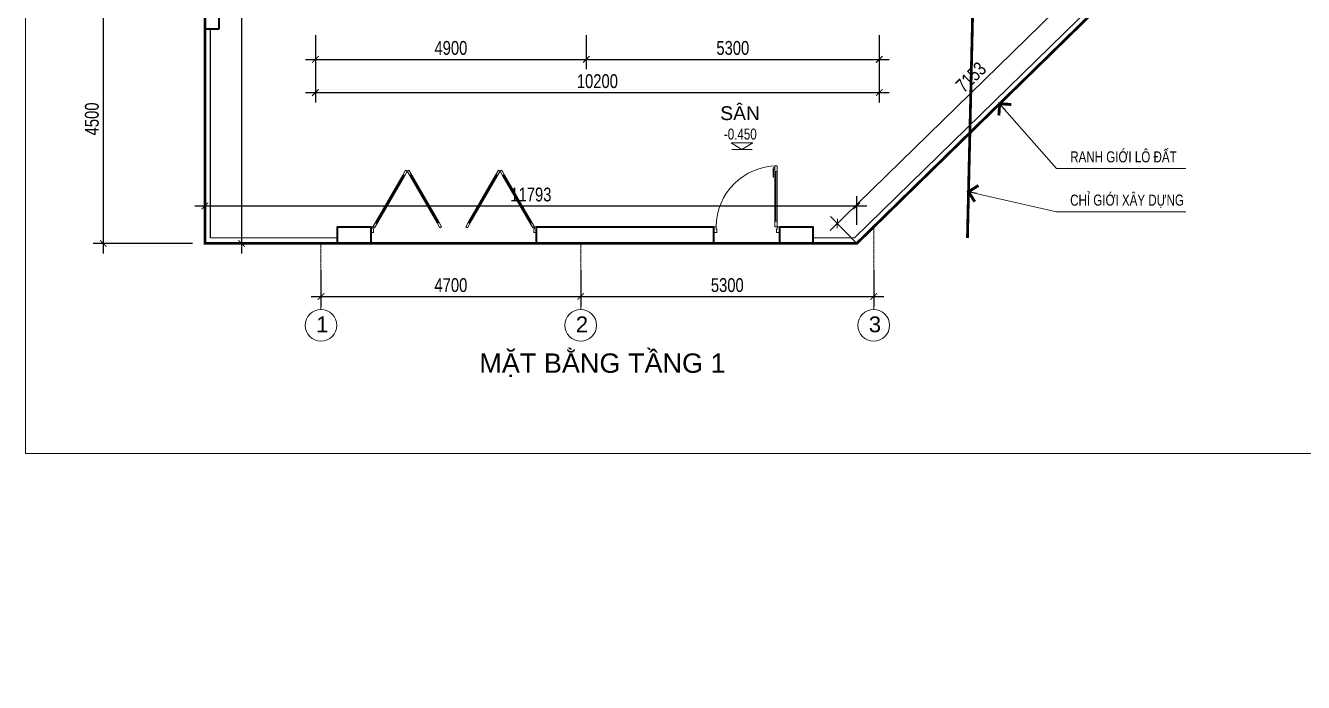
# Model space of a CAD drawing. Header units: millimetres. Extents: x 33748 to 451939, y -263262 to 62681.
# Drawn here: x 179867 to 202985, y -33780 to -21907 of the extents above; entities that cross this region are included whole.
import ezdxf
from ezdxf.enums import TextEntityAlignment as Align

# ---------------------------------------------------------------- set-up
doc = ezdxf.new("R2010")
doc.units = ezdxf.units.MM
doc.header["$PDMODE"] = 98
for name, pattern in [('$AUDIT_BAD_LTYPE2', [0]), ('CENTER', [50.8, 31.75, -6.35, 6.35, -6.35]), ('HIDDEN', [0.375, 0.25, -0.125])]:
    doc.linetypes.add(name, pattern=pattern)
doc.layers.get('Defpoints').update_dxf_attribs({"color": 202, "lineweight": 13})
for name, color, linetype, lineweight in [('-CENTER', 143, 'CENTER', 13), ('-CONCRETE', 1, 'Continuous', 35), ('-DOOR', 137, 'Continuous', 9), ('-KH', 143, 'Continuous', 13), ('-LINE1', 7, 'Continuous', 18), ('-RANH GIOI KHU DAT', 12, 'CENTER', 18), ('-TEXT', 7, 'Continuous', 15), ('-WALL', 4, 'Continuous', 35), ('A72', 9, 'Continuous', 5)]:
    doc.layers.add(name, color=color, linetype=linetype, lineweight=lineweight)
doc.layers.add('12. NET DIM', color=9, linetype='Continuous')
doc.layers.add('SOLO', color=7, linetype='Continuous')
doc.styles.add('1', font='arial.ttf')
doc.styles.add('AVANH', font='', dxfattribs={"width": 0.8})
doc.styles.get("Standard").update_dxf_attribs({"font": 'arial.ttf'})
doc.styles.add('X-ALL-SECTION$0$ROMANS', font='arial.ttf')
doc.styles.get('AVANH').set_extended_font_data('.VnAvantH')
doc.dimstyles.new('C_100A3', dxfattribs={"dimscale": 100, "dimtxt": 2.5, "dimasz": 1.2, "dimexe": 1.8, "dimexo": 0, "dimgap": 0.75, "dimtad": 1, "dimdec": 0, "dimzin": 0, "dimdsep": 46, "dimtxsty": 'AVANH', "dimblk": 'ARCHTICK', "dimcen": 0, "dimdle": 1.8, "dimclrd": 256, "dimclre": 256, "dimclrt": 7, "dimadec": 0, "dimazin": 0, "dimtfac": 0.0001, "dimtdec": 0, "dimtix": 1, "dimtmove": 2, "dimatfit": 3, "dimldrblk": 'ARCHTICK', "dimfxl": 1.8, "dimtolj": 1, "dimtzin": 0, "dimarcsym": 0})
doc.dimstyles.new('X-ALL-SECTION$0$ARROWS', dxfattribs={"dimscale": 100, "dimtxt": 2, "dimasz": 1, "dimexe": 2, "dimexo": 5, "dimgap": 1, "dimtad": 1, "dimdec": 0, "dimzin": 0, "dimdsep": 46, "dimtxsty": 'X-ALL-SECTION$0$ROMANS', "dimblk": 'X-ALL-SECTION$0$ARROWS', "dimcen": 0, "dimclrd": 256, "dimclre": 256, "dimclrt": 256, "dimazin": 0, "dimtfac": 0.5, "dimtdec": 0, "dimtofl": 0, "dimtmove": 2, "dimatfit": 3, "dimldrblk": 'X-ALL-SECTION$0$ARROWS', "dimfxl": 1, "dimtolj": 1, "dimtzin": 0, "dimlwd": -1, "dimlwe": -1, "dimarcsym": 0})

# ---------------------------------------------------------------- blocks, each defined once
blk = doc.blocks.new('X-ALL-SECTION$0$ARROWS')
blk.add_line((-1, 0), (0, 0))
at = {"const_width": 0.35}
blk.add_lwpolyline([(-1, -1), (0, 0), (-1, 1)], dxfattribs=at)
blk = doc.blocks.new('DANH COT')
at = {"layer": '-KH'}
blk.add_line((0, 0), (368, 0), dxfattribs=at)
blk.add_lwpolyline([(379, 118), (-11, 118), (184, 0)], close=True, dxfattribs=at)
blk.add_solid([(184, 0), (184, 118), (379, 118), (184, 0)], dxfattribs=at)
at = {"layer": '-TEXT', "style": '1', "width": 0.75}
blk.add_attdef('CAODO', (-142, 178), '', height=180, dxfattribs=at)
blk = doc.blocks.new('_ARCHTICK')
at = {"const_width": 0.15}
blk.add_lwpolyline([(-0.5, -0.5), (0.5, 0.5)], dxfattribs=at)
blk = doc.blocks.new('*D106')
at = {"layer": '12. NET DIM', "lineweight": -2, "transparency": 16777216}
for p, q in [((185112, -22082), (185112, -22698)), ((190012, -22082), (190012, -22698)), ((184932, -22518), (190192, -22518))]:
    blk.add_line(p, q, dxfattribs=at)
at = {"layer": 'Defpoints', "color": 0, "transparency": 16777216}
for p in [(185112, -22082), (190012, -22082), (190012, -22518)]:
    blk.add_point(p, dxfattribs=at)
at = {"layer": '12. NET DIM', "lineweight": -2, "transparency": 16777216, "xscale": 120, "yscale": 120, "zscale": 120, "rotation": 180}
blk.add_blockref('_ARCHTICK', (185112, -22518), dxfattribs=at)
at = {"layer": '12. NET DIM', "lineweight": -2, "transparency": 16777216, "xscale": 120, "yscale": 120, "zscale": 120}
blk.add_blockref('_ARCHTICK', (190012, -22518), dxfattribs=at)
at = {"layer": '12. NET DIM', "color": 7, "transparency": 16777216, "insert": (187562, -22313), "char_height": 250, "attachment_point": 5, "style": 'AVANH'}
blk.add_mtext('\\A1;4900', dxfattribs=at)
blk = doc.blocks.new('*D107')
at = {"layer": '12. NET DIM', "lineweight": -2, "transparency": 16777216}
for p, q in [((190012, -22082), (190012, -22698)), ((195312, -22082), (195312, -22698)), ((189832, -22518), (195492, -22518))]:
    blk.add_line(p, q, dxfattribs=at)
at = {"layer": 'Defpoints', "color": 0, "transparency": 16777216}
for p in [(190012, -22082), (195312, -22082), (195312, -22518)]:
    blk.add_point(p, dxfattribs=at)
at = {"layer": '12. NET DIM', "lineweight": -2, "transparency": 16777216, "xscale": 120, "yscale": 120, "zscale": 120, "rotation": 180}
blk.add_blockref('_ARCHTICK', (190012, -22518), dxfattribs=at)
at = {"layer": '12. NET DIM', "lineweight": -2, "transparency": 16777216, "xscale": 120, "yscale": 120, "zscale": 120}
blk.add_blockref('_ARCHTICK', (195312, -22518), dxfattribs=at)
at = {"layer": '12. NET DIM', "color": 7, "transparency": 16777216, "insert": (192662, -22313), "char_height": 250, "attachment_point": 5, "style": 'AVANH'}
blk.add_mtext('\\A1;5300', dxfattribs=at)
blk = doc.blocks.new('*D108')
at = {"layer": '12. NET DIM', "lineweight": -2, "transparency": 16777216}
for p, q in [((185112, -22082), (185112, -23298)), ((195312, -22082), (195312, -23298)), ((184932, -23118), (195492, -23118))]:
    blk.add_line(p, q, dxfattribs=at)
at = {"layer": 'Defpoints', "color": 0, "transparency": 16777216}
for p in [(185112, -22082), (195312, -22082), (195312, -23118)]:
    blk.add_point(p, dxfattribs=at)
at = {"layer": '12. NET DIM', "lineweight": -2, "transparency": 16777216, "xscale": 120, "yscale": 120, "zscale": 120, "rotation": 180}
blk.add_blockref('_ARCHTICK', (185112, -23118), dxfattribs=at)
at = {"layer": '12. NET DIM', "lineweight": -2, "transparency": 16777216, "xscale": 120, "yscale": 120, "zscale": 120}
blk.add_blockref('_ARCHTICK', (195312, -23118), dxfattribs=at)
at = {"layer": '12. NET DIM', "color": 7, "transparency": 16777216, "insert": (190212, -22913), "char_height": 250, "attachment_point": 5, "style": 'AVANH'}
blk.add_mtext('\\A1;10200', dxfattribs=at)
blk = doc.blocks.new('*D116')
at = {"layer": '12. NET DIM', "lineweight": -2, "transparency": 16777216}
for p, q in [((185212, -26326), (185212, -26984)), ((189912, -26326), (189912, -26984)), ((185032, -26804), (190092, -26804))]:
    blk.add_line(p, q, dxfattribs=at)
at = {"layer": 'Defpoints', "color": 0, "transparency": 16777216}
for p in [(185212, -26326), (189912, -26326), (189912, -26804)]:
    blk.add_point(p, dxfattribs=at)
at = {"layer": '12. NET DIM', "lineweight": -2, "transparency": 16777216, "xscale": 120, "yscale": 120, "zscale": 120, "rotation": 180}
blk.add_blockref('_ARCHTICK', (185212, -26804), dxfattribs=at)
at = {"layer": '12. NET DIM', "lineweight": -2, "transparency": 16777216, "xscale": 120, "yscale": 120, "zscale": 120}
blk.add_blockref('_ARCHTICK', (189912, -26804), dxfattribs=at)
at = {"layer": '12. NET DIM', "color": 7, "transparency": 16777216, "insert": (187562, -26600), "char_height": 250, "attachment_point": 5, "style": 'AVANH'}
blk.add_mtext('\\A1;4700', dxfattribs=at)
blk = doc.blocks.new('*D117')
at = {"layer": '12. NET DIM', "lineweight": -2, "transparency": 16777216}
for p, q in [((189912, -26326), (189912, -26984)), ((195212, -26326), (195212, -26984)), ((189732, -26804), (195392, -26804))]:
    blk.add_line(p, q, dxfattribs=at)
at = {"layer": 'Defpoints', "color": 0, "transparency": 16777216}
for p in [(189912, -26326), (195212, -26326), (195212, -26804)]:
    blk.add_point(p, dxfattribs=at)
at = {"layer": '12. NET DIM', "lineweight": -2, "transparency": 16777216, "xscale": 120, "yscale": 120, "zscale": 120, "rotation": 180}
blk.add_blockref('_ARCHTICK', (189912, -26804), dxfattribs=at)
at = {"layer": '12. NET DIM', "lineweight": -2, "transparency": 16777216, "xscale": 120, "yscale": 120, "zscale": 120}
blk.add_blockref('_ARCHTICK', (195212, -26804), dxfattribs=at)
at = {"layer": '12. NET DIM', "color": 7, "transparency": 16777216, "insert": (192562, -26600), "char_height": 250, "attachment_point": 5, "style": 'AVANH'}
blk.add_mtext('\\A1;5300', dxfattribs=at)
blk = doc.blocks.new('*D118')
at = {"layer": '12. NET DIM', "lineweight": -2, "transparency": 16777216}
for p, q in [((183775, -5665), (183775, -26025)), ((183112, -5845), (183955, -5845)), ((183112, -25845), (183955, -25845))]:
    blk.add_line(p, q, dxfattribs=at)
at = {"layer": 'Defpoints', "color": 0, "transparency": 16777216}
for p in [(183112, -5845), (183112, -25845), (183775, -25845)]:
    blk.add_point(p, dxfattribs=at)
at = {"layer": '12. NET DIM', "lineweight": -2, "transparency": 16777216, "xscale": 120, "yscale": 120, "zscale": 120}
for p, rotation in [((183775, -5845), 90), ((183775, -25845), 270)]:
    blk.add_blockref('_ARCHTICK', p, dxfattribs=dict(at, rotation=rotation))
at = {"layer": '12. NET DIM', "color": 7, "transparency": 16777216, "insert": (183571, -15845), "char_height": 250, "attachment_point": 5, "rotation": 90, "style": 'AVANH'}
blk.add_mtext('\\A1;20000', dxfattribs=at)
blk = doc.blocks.new('*D121')
at = {"layer": '12. NET DIM', "lineweight": -2, "transparency": 16777216}
for p, q in [((182932, -25168), (195085, -25168)), ((183112, -25510), (183112, -24988)), ((194905, -25510), (194905, -24988))]:
    blk.add_line(p, q, dxfattribs=at)
at = {"layer": 'Defpoints', "color": 0, "transparency": 16777216}
for p in [(194905, -25168), (183112, -25510), (194905, -25510)]:
    blk.add_point(p, dxfattribs=at)
at = {"layer": '12. NET DIM', "lineweight": -2, "transparency": 16777216, "xscale": 120, "yscale": 120, "zscale": 120, "rotation": 180}
blk.add_blockref('_ARCHTICK', (183112, -25168), dxfattribs=at)
at = {"layer": '12. NET DIM', "lineweight": -2, "transparency": 16777216, "xscale": 120, "yscale": 120, "zscale": 120}
blk.add_blockref('_ARCHTICK', (194905, -25168), dxfattribs=at)
at = {"layer": '12. NET DIM', "color": 7, "transparency": 16777216, "insert": (189009, -24963), "char_height": 250, "attachment_point": 5, "style": 'AVANH'}
blk.add_mtext('\\A1;11793', dxfattribs=at)
blk = doc.blocks.new('*D122')
at = {"layer": '12. NET DIM', "lineweight": -2, "transparency": 16777216}
for p, q in [((194425, -25611), (199799, -20360)), ((200021, -20846), (199544, -20357)), ((194905, -25845), (194428, -25356))]:
    blk.add_line(p, q, dxfattribs=at)
at = {"layer": 'Defpoints', "color": 0, "transparency": 16777216}
for p in [(199670, -20486), (200021, -20846), (194905, -25845)]:
    blk.add_point(p, dxfattribs=at)
at = {"layer": '12. NET DIM', "lineweight": -2, "transparency": 16777216, "xscale": 120, "yscale": 120, "zscale": 120}
for p, rotation in [((199670, -20486), 44.33361046698411), ((194553, -25485), 224.3336104669841)]:
    blk.add_blockref('_ARCHTICK', p, dxfattribs=dict(at, rotation=rotation))
at = {"layer": '12. NET DIM', "color": 7, "transparency": 16777216, "insert": (196969, -22839), "char_height": 250, "attachment_point": 5, "rotation": 44.3336, "style": 'AVANH'}
blk.add_mtext('\\A1;7153', dxfattribs=at)
blk = doc.blocks.new('*D135')
at = {"layer": '12. NET DIM', "lineweight": -2, "transparency": 16777216}
for p, q in [((181273, -21165), (181273, -26025)), ((182885, -21345), (181093, -21345)), ((182885, -25845), (181093, -25845))]:
    blk.add_line(p, q, dxfattribs=at)
at = {"layer": 'Defpoints', "color": 0, "transparency": 16777216}
for p in [(182885, -21345), (181273, -25845), (182885, -25845)]:
    blk.add_point(p, dxfattribs=at)
at = {"layer": '12. NET DIM', "lineweight": -2, "transparency": 16777216, "xscale": 120, "yscale": 120, "zscale": 120}
for p, rotation in [((181273, -21345), 90), ((181273, -25845), 270)]:
    blk.add_blockref('_ARCHTICK', p, dxfattribs=dict(at, rotation=rotation))
at = {"layer": '12. NET DIM', "color": 7, "transparency": 16777216, "insert": (181068, -23595), "char_height": 250, "attachment_point": 5, "rotation": 90, "style": 'AVANH'}
blk.add_mtext('\\A1;4500', dxfattribs=at)
blk = doc.blocks.new('t1$0$D11')
at = {"linetype": '$AUDIT_BAD_LTYPE2'}
for p, q in [((70, 100), (70, 1000)), ((90, 1000), (90, 100))]:
    blk.add_line(p, q, dxfattribs=at)
for points in [[(50, 1000), (90, 1000), (90, 1100), (50, 1100), (50, 1000)], [(50, 1003), (50, 100)], [(50, 100), (90, 100), (90, 0), (50, 0), (50, 100)]]:
    blk.add_lwpolyline(points)
for points in [[(118, 895), (118, 1064), (90, 1064), (90, 1036), (113, 1036), (113, 895)], [(0, 0), (50, 0), (50, -40), (60, -40), (60, -100), (0, -100)], [(1200, 0), (1150, 0), (1150, -40), (1140, -40), (1140, -100), (1200, -100)]]:
    blk.add_lwpolyline(points, close=True)
at = {"linetype": '$AUDIT_BAD_LTYPE2', "ltscale": 0.3}
blk.add_arc((50, 0), 1100, 0, 90, dxfattribs=at)
blk = doc.blocks.new('A$C617b7985')
at = {"layer": '-DOOR'}
for p, q in [((50, 187), (540, 1035)), ((570, 1018), (80, 169)), ((670, 1018), (1160, 169)), ((1191, 187), (701, 1035)), ((1281, 0), (1281, 100))]:
    blk.add_line(p, q, dxfattribs=at)
for points in [[(556, 1038), (564, 1033), (64, 167), (56, 172)], [(620, 1104), (570, 1018), (559, 1024), (564, 1033), (556, 1038), (551, 1029), (540, 1035), (590, 1122)], [(620, 1104), (670, 1018), (681, 1024), (676, 1033), (685, 1038), (690, 1029), (701, 1035), (651, 1122)], [(685, 1038), (676, 1033), (1176, 167), (1185, 172)], [(61, 180), (56, 172), (64, 167), (69, 175), (80, 169), (30, 83), (0, 100), (50, 187)], [(1180, 180), (1185, 172), (1176, 167), (1171, 175), (1160, 169), (1210, 83), (1241, 100), (1191, 187)], [(1231, 65), (1241, 65), (1241, 100), (1281, 100), (1281, 0), (1231, 0)]]:
    blk.add_lwpolyline(points, close=True, dxfattribs=at)

msp = doc.modelspace()

# ---------------------------------------------------------------- hatches: boundary and pattern name
at = {"layer": '-WALL'}
h = msp.add_hatch(color=256, dxfattribs=at)
h.dxf.hatch_style = 1
h.paths.add_polyline_path([(196487.2, -32559.6), (196487.2, -32759.6)], flags=17)
h = msp.add_hatch(color=256, dxfattribs=at)
h.dxf.hatch_style = 1
h.paths.add_polyline_path([(197487.2, -33580.5), (197487.2, -33780.5)], flags=17)

# ---------------------------------------------------------------- linework, layer by layer
at = {"layer": '-CENTER', "ltscale": 0.1}
for p, q in [((195211.9, -25545), (195211.9, -27039.8)), ((185211.9, -25844.8), (185211.9, -27039.8)), ((189911.6, -25844.8), (189911.6, -27039.8))]:
    msp.add_line(p, q, dxfattribs=at)
at = {"layer": '-CONCRETE', "color": 180, "linetype": 'HIDDEN', "ltscale": 10, "const_width": 50}
msp.add_lwpolyline([(197367.3, -5944.8), (196906.6, -25746.7)], dxfattribs=at)
at = {"layer": '-KH'}
for centre in [(185211.9, -27326.1), (189911.6, -27326.1), (195211.9, -27326.1)]:
    msp.add_circle(centre, 286.3, dxfattribs=at)
at = {"layer": '-LINE1', "lineweight": 18}
msp.add_line((192438.5, -25844.7), (192511.9, -25844.8), dxfattribs=at)
at = {"layer": '-LINE1'}
for points in [[(194111.9, -25744.8), (194864.4, -25744.8), (199922.4, -20803.1)], [(183211.9, -25744.8), (185511.9, -25744.8)]]:
    msp.add_lwpolyline(points, dxfattribs=at)
at = {"layer": '-RANH GIOI KHU DAT', "linetype": 'HIDDEN', "ltscale": 10, "const_width": 50}
msp.add_lwpolyline([(183111.9, -5844.8), (200370.4, -5844.8), (200021.4, -20846.1), (194905.1, -25844.8), (183111.9, -25844.8), (183111.9, -5844.8)], dxfattribs=at)
at = {"layer": '-WALL'}
for points in [[(183361.9, -21969.8), (183111.9, -21969.8), (183111.9, -21719.8), (183361.9, -21719.8)], [(186111.9, -25844.8), (185511.9, -25844.8), (185511.9, -25544.8), (186111.9, -25544.8)], [(192311.9, -25844.8), (189111.9, -25844.8), (189111.9, -25544.8), (192311.9, -25544.8)], [(194111.9, -25844.8), (193511.9, -25844.8), (193511.9, -25544.8), (194111.9, -25544.8)]]:
    msp.add_lwpolyline(points, close=True, dxfattribs=at)
at = {"layer": 'Defpoints'}
msp.add_lwpolyline([(226907.2, -29645.1), (226907.2, 3618.9), (179867.2, 3618.9), (179867.2, -29645.1)], close=True, dxfattribs=at)
at = {"layer": 'SOLO'}
msp.add_line((183211.9, -25744.8), (183211.9, -21969.8), dxfattribs=at)

# ---------------------------------------------------------------- block references
at = {"layer": '-DOOR', "xscale": -1}
msp.add_blockref('t1$0$D11', (193511.9, -25544.8), dxfattribs=at)
at = {"layer": '-WALL'}
ref = msp.add_blockref('DANH COT', (192642.4, -24146.3), dxfattribs=at)
ref.add_attrib('CAODO', '-0.450', (192500.4, -23968.4), dxfattribs={"layer": '-TEXT', "height": 200, "style": '1', "width": 0.75})
at = {"layer": '-WALL', "xscale": -1}
msp.add_blockref('A$C617b7985', (187392.6, -25644.8), dxfattribs=at)
at = {"layer": '-WALL'}
msp.add_blockref('A$C617b7985', (187831.3, -25644.8), dxfattribs=at)

# ---------------------------------------------------------------- texts
at = {"layer": '-TEXT', "color": 2}
msp.add_text('SÂN', height=250, dxfattribs=at).set_placement((192434.8, -23616.2))
at = {"layer": '-TEXT', "style": '1', "width": 0.75}
for s, rotation, p in [('RANH GIỚI LÔ ĐẤT', 360, (198766, -24380.1)), ('CHỈ GIỚI XÂY DỰNG', 0, (198764.9, -25162.6))]:
    msp.add_text(s, height=200, rotation=rotation, dxfattribs=at).set_placement(p)
at = {"layer": '-TEXT', "color": 2, "style": '1'}
for s, p in [('1', (185233.8, -27308)), ('2', (189933.5, -27308)), ('3', (195233.8, -27308))]:
    msp.add_text(s, height=286.3, dxfattribs=at).set_placement(p, align=Align.MIDDLE_CENTER)
at = {"layer": '-TEXT', "color": 4}
msp.add_text('MẶT BẰNG TẦNG 1', height=350, dxfattribs=at).set_placement((190304, -28183.7), align=Align.CENTER)

# ---------------------------------------------------------------- dimensions: what is measured, and where the dimension line sits
at = {"layer": '12. NET DIM'}
for base, p1, p2, picture, middle in [((183775.3, -25844.8), (183111.9, -5844.8), (183111.9, -25844.8), '*D118', (183571, -15844.8)), ((181272.6, -25844.8), (182885.2, -21345.1), (182885.2, -25844.8), '*D135', (181068.3, -23594.9))]:
    dim = msp.add_linear_dim(base=base, p1=p1, p2=p2, angle=90, dimstyle='C_100A3', dxfattribs=at)
    dim.commit()
    dim.dimension.update_dxf_attribs({"geometry": picture, "text_midpoint": middle})
dim = msp.add_aligned_dim(p1=(194905.1, -25844.8), p2=(200021.4, -20846.1), distance=503.2, dimstyle='C_100A3', dxfattribs=at)
dim.commit()
dim.dimension.update_dxf_attribs({"geometry": '*D122', "text_midpoint": (196968.8, -22839.4)})
for base, p1, p2, picture, middle in [((190011.6, -22517.7), (185111.9, -22082.4), (190011.6, -22082.4), '*D106', (187561.8, -22313.4)), ((195311.9, -23117.7), (185111.9, -22082.4), (195311.9, -22082.4), '*D108', (190211.9, -22913.4)), ((195311.9, -22517.7), (190011.6, -22082.4), (195311.9, -22082.4), '*D107', (192661.8, -22313.4)), ((194905.1, -25167.5), (183111.9, -25509.8), (194905.1, -25509.8), '*D121', (189008.5, -24963.2)), ((189911.6, -26804.1), (185211.9, -26326.1), (189911.6, -26326.1), '*D116', (187561.8, -26599.8)), ((195211.9, -26804.1), (189911.6, -26326.1), (195211.9, -26326.1), '*D117', (192561.8, -26599.8))]:
    dim = msp.add_linear_dim(base=base, p1=p1, p2=p2, dimstyle='C_100A3', dxfattribs=at)
    dim.commit()
    dim.dimension.update_dxf_attribs({"geometry": picture, "text_midpoint": middle})

# ---------------------------------------------------------------- leaders
at = {"layer": 'A72'}
for points in [[(197488.9, -23320.5), (198520.6, -24490.7), (200857.5, -24490.7)], [(196926.3, -24910.5), (198520.6, -25275.8), (200857.5, -25275.8)]]:
    msp.add_leader(points, dimstyle='X-ALL-SECTION$0$ARROWS', override={"dimasz": 1.5, "dimgap": 4, "dimtad": 0}, dxfattribs=at)

doc.saveas('drawing.dxf')
